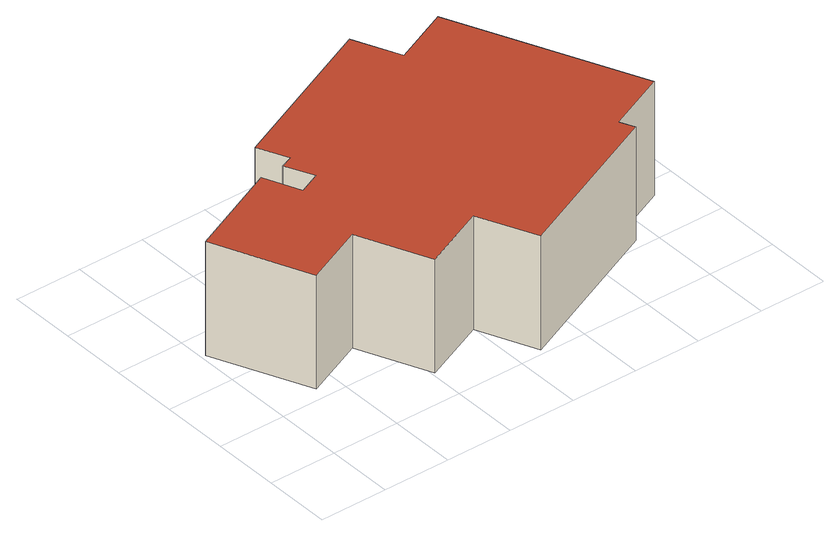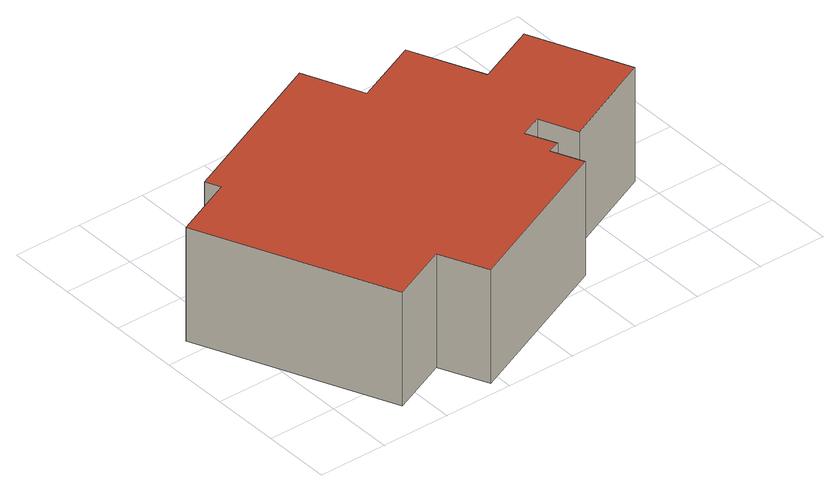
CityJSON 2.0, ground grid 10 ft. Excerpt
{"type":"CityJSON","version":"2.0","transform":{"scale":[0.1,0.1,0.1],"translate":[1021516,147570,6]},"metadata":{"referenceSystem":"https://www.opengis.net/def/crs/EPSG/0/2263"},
"CityObjects":{
"building1":{"type":"Building","attributes":{"name":"Bldg_1210018143","BIN":"4306842"},"geometry":[{"type":"MultiSurface","lod":"2","boundaries":[[[0,1,2,3,4,5,6,7,8,9,10,11,12,13,14,15,16,17]],[[18,19,20,21,22,23,24,25,26,27,28,29,30,31,32,33,34,35]],[[1,0,35,34]],[[2,1,34,33]],[[3,2,33,32]],[[4,3,32,31]],[[5,4,31,30]],[[6,5,30,29]],[[7,6,29,28]],[[8,7,28,27]],[[9,8,27,26]],[[10,9,26,25]],[[11,10,25,24]],[[12,11,24,23]],[[13,12,23,22]],[[14,13,22,21]],[[15,14,21,20]],[[16,15,20,19]],[[17,16,19,18]],[[0,17,18,35]]],"semantics":{"surfaces":[{"type":"RoofSurface","BIN":"4306842"},{"type":"GroundSurface"},{"type":"WallSurface"}],"values":[0,1,2,2,2,2,2,2,2,2,2,2,2,2,2,2,2,2,2,2]}}]}
},
"vertices":[
[415,481,184],[180,377,184],[200,332,184],[182,325,184],[201,283,184],[169,269,184],[146,323,184],[7,261,184],[69,119,184],[158,158,184],[204,53,184],[299,94,184],[337,8,184],[574,113,184],[564,134,184],[652,173,184],[530,449,184],[446,412,184],[446,412,10],[530,449,10],[652,173,10],[564,134,10],[574,113,10],[337,8,10],[299,94,10],[204,53,10],[158,158,10],[69,119,10],[7,261,10],[146,323,10],[169,269,10],[201,283,10],[182,325,10],[200,332,10],[180,377,10],[415,481,10]
]}
